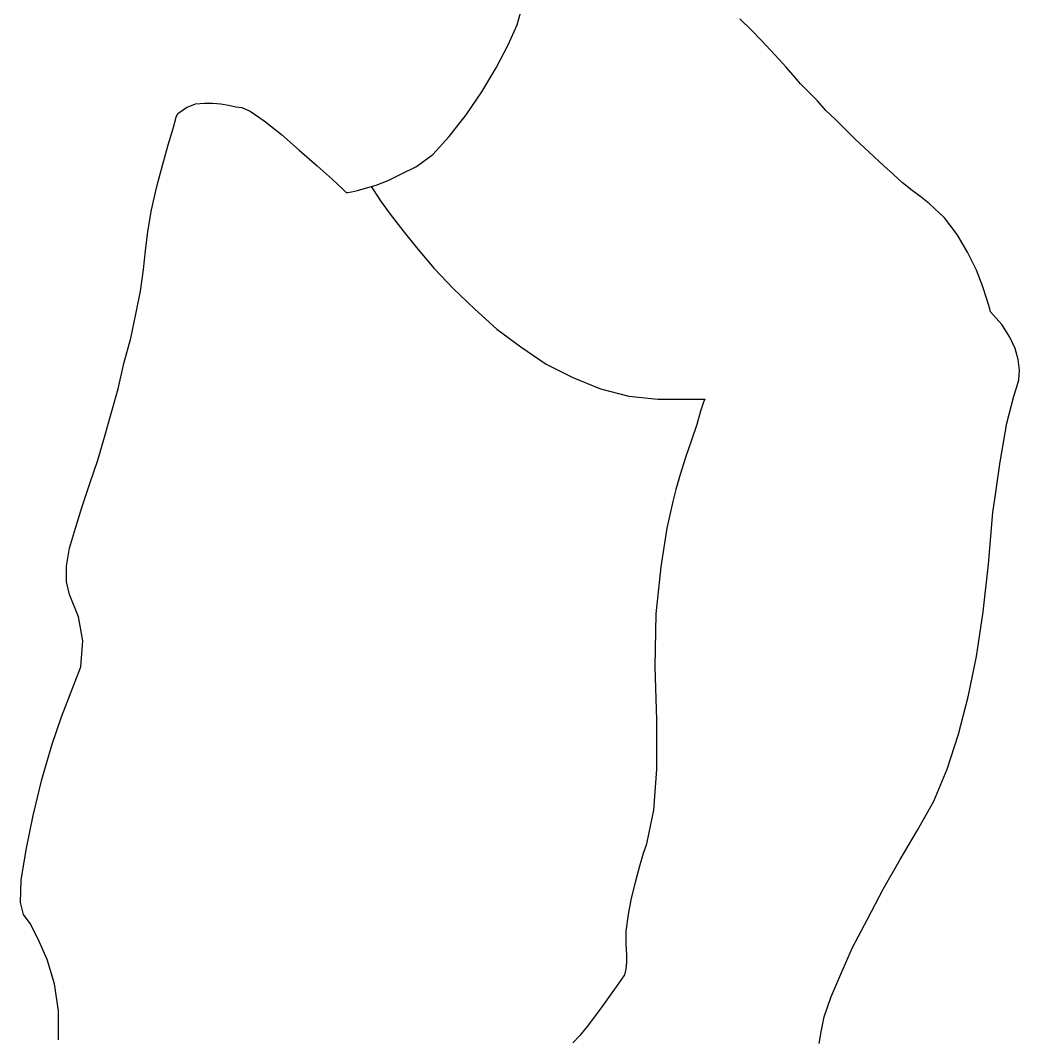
# Model space of a CAD drawing. Extents: x 141.92 to 143.05, y 60.08 to 61.86.
# Drawn here: x 142.5731 to 142.8546, y 61.1658 to 61.4524 of the extents above; entities that cross this region are included whole.
import ezdxf

# ---------------------------------------------------------------- set-up
doc = ezdxf.new("R2010")
doc.units = 0
doc.layers.get('0').update_dxf_attribs({"linetype": 'CONTINUOUS'})

msp = doc.modelspace()

# ---------------------------------------------------------------- linework, layer by layer
at = {"linetype": 'CONTINUOUS'}
for points in [[(142.58378, 61.16517), (142.58378, 61.17337), (142.58273, 61.18094), (142.58063, 61.18787), (142.57811, 61.19355), (142.5758, 61.19795), (142.57391, 61.20048), (142.57307, 61.20384), (142.57328, 61.21014), (142.57475, 61.21876), (142.57664, 61.22843), (142.57916, 61.23851), (142.5819, 61.24817), (142.58463, 61.25616), (142.58693, 61.26204), (142.59009, 61.27024), (142.59072, 61.2776), (142.58946, 61.28432), (142.58693, 61.29062), (142.5861, 61.29419), (142.5861, 61.29861), (142.58693, 61.30366), (142.58862, 61.30933), (142.59051, 61.31542), (142.59261, 61.32193), (142.59492, 61.32845), (142.59682, 61.33496), (142.5987, 61.34169), (142.6006, 61.34862), (142.60227, 61.35576), (142.60417, 61.36291), (142.60564, 61.36963), (142.6069, 61.37615), (142.60774, 61.38224), (142.60837, 61.38749), (142.609, 61.39296), (142.61006, 61.39905), (142.61152, 61.40556), (142.61321, 61.41187), (142.61468, 61.41733), (142.61614, 61.42195), (142.61699, 61.42511), (142.61741, 61.42616), (142.61993, 61.42784), (142.62245, 61.42889), (142.62497, 61.4291), (142.62728, 61.4291), (142.6296, 61.42889), (142.6317, 61.42847), (142.6338, 61.42805), (142.63548, 61.42784), (142.63779, 61.42679), (142.64178, 61.42405), (142.64661, 61.42027), (142.65166, 61.41586), (142.6567, 61.41145), (142.6609, 61.40767), (142.66384, 61.40493), (142.6649, 61.40388), (142.66531, 61.40388), (142.66636, 61.4041), (142.66805, 61.40451), (142.67036, 61.40515), (142.6733, 61.40598), (142.67667, 61.40725), (142.68045, 61.40913), (142.68465, 61.41123), (142.68927, 61.4146), (142.69389, 61.41964), (142.69873, 61.42574), (142.70314, 61.43225), (142.70713, 61.43898), (142.7105, 61.44549), (142.71301, 61.45116), (142.71428, 61.45557)], [(142.79811, 61.16412), (142.79875, 61.16749), (142.79958, 61.17169), (142.80148, 61.17716), (142.80421, 61.18366), (142.80757, 61.19123), (142.81177, 61.19922), (142.81619, 61.20762), (142.82102, 61.21603), (142.82586, 61.22423), (142.83048, 61.23242), (142.83426, 61.24145), (142.83741, 61.25133), (142.84014, 61.26184), (142.84245, 61.27318), (142.84435, 61.28579), (142.84582, 61.29924), (142.84708, 61.31374), (142.84771, 61.31815), (142.84918, 61.32803), (142.85107, 61.33895), (142.85296, 61.34652), (142.8538, 61.34883), (142.85443, 61.35114), (142.85464, 61.35388), (142.85422, 61.35681), (142.85338, 61.35996), (142.85191, 61.36312), (142.8496, 61.36669), (142.84645, 61.37027), (142.84623, 61.3711), (142.8454, 61.37383), (142.84413, 61.37762), (142.84245, 61.38203), (142.83993, 61.38707), (142.83699, 61.39211), (142.83342, 61.39674), (142.82921, 61.40073), (142.82691, 61.40262), (142.82439, 61.40451), (142.82165, 61.40661), (142.81913, 61.40893), (142.8164, 61.41145), (142.81367, 61.41397), (142.81093, 61.41649), (142.8082, 61.41902), (142.80547, 61.42174), (142.80274, 61.42447), (142.80001, 61.427), (142.7977, 61.42973), (142.79518, 61.43225), (142.79286, 61.43456), (142.79076, 61.43708), (142.78887, 61.43918), (142.78677, 61.4415), (142.78446, 61.44401), (142.78194, 61.44675), (142.77899, 61.4497), (142.77584, 61.45285)], [(142.79811, 61.16412), (142.79875, 61.16749), (142.79958, 61.17169), (142.80148, 61.17716), (142.80421, 61.18366), (142.80757, 61.19123), (142.81177, 61.19922), (142.81619, 61.20762), (142.82102, 61.21603), (142.82586, 61.22423), (142.83048, 61.23242), (142.83426, 61.24145), (142.83741, 61.25133), (142.84014, 61.26184), (142.84245, 61.27318), (142.84435, 61.28579), (142.84582, 61.29924), (142.84708, 61.31374), (142.84771, 61.31815), (142.84918, 61.32803), (142.85107, 61.33895), (142.85296, 61.34652), (142.8538, 61.34883), (142.85443, 61.35114), (142.85464, 61.35388), (142.85422, 61.35681), (142.85338, 61.35996), (142.85191, 61.36312), (142.8496, 61.36669), (142.84645, 61.37027), (142.84623, 61.3711), (142.8454, 61.37383), (142.84413, 61.37762), (142.84245, 61.38203), (142.83993, 61.38707), (142.83699, 61.39211), (142.83342, 61.39674), (142.82921, 61.40073), (142.82691, 61.40262), (142.82439, 61.40451), (142.82165, 61.40661), (142.81913, 61.40893), (142.8164, 61.41145), (142.81367, 61.41397), (142.81093, 61.41649), (142.8082, 61.41902), (142.80547, 61.42174), (142.80274, 61.42447), (142.80001, 61.427), (142.7977, 61.42973), (142.79518, 61.43225), (142.79286, 61.43456), (142.79076, 61.43708), (142.78887, 61.43918), (142.78677, 61.4415), (142.78446, 61.44401), (142.78194, 61.44675), (142.77899, 61.4497), (142.77584, 61.45285)], [(142.67189, 61.40558), (142.67246, 61.40473), (142.67456, 61.40157), (142.67729, 61.39779), (142.68087, 61.39316), (142.68507, 61.38791), (142.68969, 61.38245), (142.69516, 61.37677), (142.70104, 61.3711), (142.70734, 61.36543), (142.71406, 61.36038), (142.72121, 61.35555), (142.72877, 61.35177), (142.73655, 61.34862), (142.74453, 61.34652), (142.75273, 61.34568), (142.76597, 61.34568), (142.76555, 61.34484), (142.7647, 61.34232), (142.76365, 61.33854), (142.76218, 61.33412), (142.7605, 61.32929), (142.75903, 61.32445), (142.75777, 61.32025), (142.75693, 61.31689), (142.75525, 61.30933), (142.75357, 61.2984), (142.7521, 61.28516), (142.75189, 61.27024), (142.75231, 61.25532), (142.75231, 61.24145), (142.75146, 61.2299), (142.74958, 61.22086), (142.74936, 61.22002), (142.74853, 61.21771), (142.74748, 61.21414), (142.74643, 61.20994), (142.74516, 61.2051), (142.74433, 61.20048), (142.74369, 61.19585), (142.74369, 61.19207), (142.74391, 61.18913), (142.74391, 61.18703), (142.74369, 61.18514), (142.74327, 61.18346), (142.74222, 61.18199), (142.74096, 61.18009), (142.73928, 61.17778), (142.73718, 61.17484), (142.73487, 61.17169), (142.73277, 61.16896), (142.73067, 61.16644), (142.72877, 61.16434)], [(142.67189, 61.40558), (142.67246, 61.40473), (142.67456, 61.40157), (142.67729, 61.39779), (142.68087, 61.39316), (142.68507, 61.38791), (142.68969, 61.38245), (142.69516, 61.37677), (142.70104, 61.3711), (142.70734, 61.36543), (142.71406, 61.36038), (142.72121, 61.35555), (142.72877, 61.35177), (142.73655, 61.34862), (142.74453, 61.34652), (142.75273, 61.34568), (142.76597, 61.34568), (142.76555, 61.34484), (142.7647, 61.34232), (142.76365, 61.33854), (142.76218, 61.33412), (142.7605, 61.32929), (142.75903, 61.32445), (142.75777, 61.32025), (142.75693, 61.31689), (142.75525, 61.30933), (142.75357, 61.2984), (142.7521, 61.28516), (142.75189, 61.27024), (142.75231, 61.25532), (142.75231, 61.24145), (142.75146, 61.2299), (142.74958, 61.22086), (142.74936, 61.22002), (142.74853, 61.21771), (142.74748, 61.21414), (142.74643, 61.20994), (142.74516, 61.2051), (142.74433, 61.20048), (142.74369, 61.19585), (142.74369, 61.19207), (142.74391, 61.18913), (142.74391, 61.18703), (142.74369, 61.18514), (142.74327, 61.18346), (142.74222, 61.18199), (142.74096, 61.18009), (142.73928, 61.17778), (142.73718, 61.17484), (142.73487, 61.17169), (142.73277, 61.16896), (142.73067, 61.16644), (142.72877, 61.16434)]]:
    msp.add_lwpolyline(points, dxfattribs=at)

doc.saveas('drawing.dxf')
